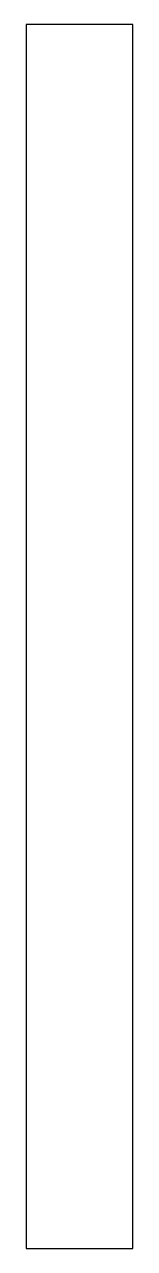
# Model space of a CAD drawing. Extents: x 0 to 0.15, y 0 to 1.72.
import ezdxf

# ---------------------------------------------------------------- set-up
doc = ezdxf.new("R2010")
doc.units = 0
doc.layers.get('0').update_dxf_attribs({"linetype": 'CONTINUOUS'})

msp = doc.modelspace()

# ---------------------------------------------------------------- linework, layer by layer
at = {"color": 0}
for p, q in [((0.1504, 1.7216), (0, 1.7216)), ((0, 1.7216), (0, 1.6669)), ((0.1504, 0.0001), (0.1504, 1.7216)), ((0, 1.6669), (0, 1.524)), ((0, 1.524), (0, 1.3141)), ((0, 1.3141), (0, 1.0583)), ((0, 1.0583), (0, 0.7778)), ((0, 0.7778), (0, 0.4939)), ((0, 0.4939), (0, 0.2275)), ((0, 0.2275), (0, 0.0001)), ((0, 0.0001), (0.1504, 0.0001))]:
    msp.add_line(p, q, dxfattribs=at)

doc.saveas('drawing.dxf')
